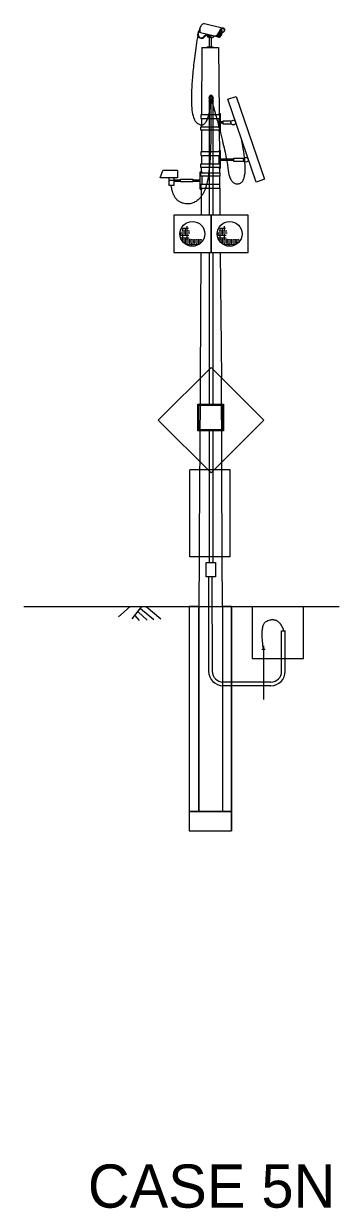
# Model space of a CAD drawing. Extents: x -7629 to -7300, y -744 to -669.
# Drawn here: x -7317.1 to -7300.2, y -742.6 to -679 of the extents above; entities that cross this region are included whole.
import ezdxf

# ---------------------------------------------------------------- set-up
doc = ezdxf.new("R2010")
doc.units = 0
doc.layers.add('es_DETAIL', color=7, linetype='Continuous')
doc.layers.add('rd_PROFILE-OG', color=7, linetype='Continuous')

msp = doc.modelspace()

# ---------------------------------------------------------------- linework, layer by layer
at = {"layer": 'es_DETAIL'}
for p, q in [((-7306.438, -679.242), (-7307.391, -679.001)), ((-7307.761, -679.589), (-7307.761, -679.591)), ((-7307.746, -679.588), (-7307.746, -679.589)), ((-7307.662, -679.351), (-7307.656, -679.346)), ((-7307.652, -679.362), (-7307.643, -679.356)), ((-7307.613, -679.467), (-7306.863, -679.657)), ((-7307.216, -679.582), (-7307.263, -679.597)), ((-7307.259, -679.611), (-7307.26, -679.611)), ((-7307.216, -679.597), (-7307.259, -679.611)), ((-7307.254, -679.625), (-7307.258, -679.626)), ((-7307.216, -679.613), (-7307.254, -679.625)), ((-7307.216, -679.568), (-7307.216, -679.622)), ((-7307.144, -679.627), (-7307.154, -679.627)), ((-7307.128, -679.63), (-7307.137, -679.63)), ((-7307.122, -679.646), (-7307.131, -679.646)), ((-7307.05, -679.61), (-7307.05, -679.653)), ((-7307.042, -679.612), (-7307.042, -679.653)), ((-7306.564, -679.654), (-7306.664, -679.596)), ((-7306.564, -679.654), (-7306.664, -679.596)), ((-7306.664, -679.596), (-7306.664, -679.596)), ((-7306.484, -679.452), (-7306.661, -679.555)), ((-7306.484, -679.452), (-7306.661, -679.555)), ((-7306.492, -679.515), (-7306.661, -679.613)), ((-7306.492, -679.515), (-7306.661, -679.613)), ((-7306.661, -679.555), (-7306.661, -679.555)), ((-7306.661, -679.613), (-7306.661, -679.613)), ((-7306.531, -679.614), (-7306.653, -679.544)), ((-7306.531, -679.614), (-7306.653, -679.544)), ((-7306.653, -679.544), (-7306.653, -679.544)), ((-7306.648, -679.537), (-7306.648, -679.65)), ((-7306.648, -679.537), (-7306.648, -679.65)), ((-7306.648, -679.537), (-7306.648, -679.537)), ((-7306.648, -679.65), (-7306.648, -679.65)), ((-7306.517, -679.588), (-7306.641, -679.66)), ((-7306.517, -679.588), (-7306.641, -679.66)), ((-7306.64, -679.485), (-7306.638, -679.49)), ((-7306.64, -679.485), (-7306.638, -679.49)), ((-7306.64, -679.485), (-7306.64, -679.485)), ((-7306.64, -679.485), (-7306.64, -679.485)), ((-7306.638, -679.49), (-7306.624, -679.489)), ((-7306.638, -679.49), (-7306.624, -679.489)), ((-7306.638, -679.49), (-7306.638, -679.49)), ((-7306.638, -679.49), (-7306.638, -679.49)), ((-7306.63, -679.509), (-7306.63, -679.509)), ((-7306.626, -679.508), (-7306.626, -679.508)), ((-7306.624, -679.489), (-7306.621, -679.494)), ((-7306.624, -679.489), (-7306.621, -679.494)), ((-7306.624, -679.489), (-7306.624, -679.489)), ((-7306.624, -679.489), (-7306.624, -679.489)), ((-7306.621, -679.494), (-7306.621, -679.494)), ((-7306.619, -679.504), (-7306.619, -679.504)), ((-7306.619, -679.504), (-7306.619, -679.504)), ((-7306.619, -679.504), (-7306.619, -679.504)), ((-7306.508, -679.569), (-7306.619, -679.505)), ((-7306.508, -679.569), (-7306.619, -679.505)), ((-7306.619, -679.505), (-7306.619, -679.505)), ((-7306.612, -679.499), (-7306.612, -679.499)), ((-7306.597, -679.464), (-7306.597, -679.675)), ((-7306.597, -679.464), (-7306.597, -679.675)), ((-7306.597, -679.464), (-7306.597, -679.464)), ((-7306.493, -679.52), (-7306.596, -679.46)), ((-7306.493, -679.52), (-7306.596, -679.46)), ((-7306.596, -679.46), (-7306.596, -679.46)), ((-7306.49, -679.397), (-7306.595, -679.458)), ((-7306.49, -679.397), (-7306.595, -679.458)), ((-7306.595, -679.458), (-7306.595, -679.458)), ((-7306.485, -679.466), (-7306.575, -679.414)), ((-7306.485, -679.466), (-7306.575, -679.414)), ((-7306.575, -679.414), (-7306.575, -679.414)), ((-7306.564, -679.654), (-7306.564, -679.654)), ((-7306.513, -679.352), (-7306.554, -679.376)), ((-7306.513, -679.352), (-7306.554, -679.376)), ((-7306.554, -679.376), (-7306.554, -679.376)), ((-7306.488, -679.405), (-7306.55, -679.37)), ((-7306.488, -679.405), (-7306.55, -679.37)), ((-7306.55, -679.37), (-7306.55, -679.37)), ((-7306.547, -679.365), (-7306.547, -679.635)), ((-7306.547, -679.365), (-7306.547, -679.635)), ((-7306.547, -679.365), (-7306.547, -679.365)), ((-7306.547, -679.635), (-7306.547, -679.635)), ((-7306.531, -679.614), (-7306.531, -679.614)), ((-7306.517, -679.588), (-7306.517, -679.588)), ((-7306.513, -679.352), (-7306.513, -679.352)), ((-7306.508, -679.569), (-7306.508, -679.569)), ((-7306.496, -679.38), (-7306.496, -679.532)), ((-7306.496, -679.38), (-7306.496, -679.532)), ((-7306.496, -679.38), (-7306.496, -679.38)), ((-7306.496, -679.532), (-7306.496, -679.532)), ((-7306.493, -679.52), (-7306.493, -679.52)), ((-7306.492, -679.515), (-7306.492, -679.515)), ((-7306.49, -679.397), (-7306.49, -679.397)), ((-7306.488, -679.405), (-7306.488, -679.405)), ((-7306.485, -679.466), (-7306.485, -679.466)), ((-7306.484, -679.452), (-7306.484, -679.452)), ((-7307.527, -680.277), (-7307.547, -683.89)), ((-7307.527, -680.267), (-7307.537, -681.966)), ((-7307.527, -680.277), (-7306.644, -680.277)), ((-7307.444, -679.735), (-7307.448, -679.739)), ((-7307.431, -679.743), (-7307.44, -679.752)), ((-7307.382, -680.277), (-7306.789, -680.277)), ((-7306.923, -680.25), (-7307.248, -680.25)), ((-7307.248, -680.25), (-7307.248, -680.277)), ((-7307.034, -679.753), (-7307.231, -679.722)), ((-7307.132, -679.659), (-7307.142, -679.659)), ((-7307.14, -679.736), (-7307.14, -680.25)), ((-7307.031, -679.752), (-7307.031, -680.25)), ((-7307.027, -679.752), (-7306.916, -679.721)), ((-7307.02, -679.741), (-7306.925, -679.716)), ((-7306.923, -680.25), (-7306.923, -680.277)), ((-7306.863, -679.657), (-7306.63, -679.716)), ((-7306.644, -680.277), (-7306.613, -683.837)), ((-7306.641, -679.66), (-7306.641, -679.66)), ((-7306.597, -679.675), (-7306.597, -679.675)), ((-7307.155, -683.139), (-7307.155, -683.154)), ((-7307.155, -683.139), (-7307.052, -683.139)), ((-7307.155, -683.154), (-7307.052, -683.154)), ((-7307.15, -682.964), (-7307.15, -682.98)), ((-7307.143, -682.93), (-7307.143, -682.939)), ((-7307.14, -683.01), (-7307.14, -683.139)), ((-7307.139, -683.154), (-7307.139, -683.295)), ((-7307.139, -683.295), (-7307.139, -689.277)), ((-7307.052, -683.139), (-7306.929, -683.139)), ((-7307.052, -683.154), (-7306.929, -683.154)), ((-7306.945, -683.154), (-7306.945, -689.277)), ((-7306.944, -683.009), (-7306.944, -683.139)), ((-7306.941, -682.93), (-7306.941, -682.937)), ((-7306.929, -683.139), (-7306.929, -683.154)), ((-7307.548, -684.078), (-7307.551, -684.527)), ((-7306.538, -683.837), (-7306.624, -683.837)), ((-7306.624, -683.837), (-7306.624, -683.887)), ((-7306.624, -684.078), (-7306.624, -684.527)), ((-7306.538, -684.769), (-7306.538, -683.837)), ((-7307.552, -684.716), (-7307.558, -685.881)), ((-7306.624, -684.717), (-7306.624, -684.769)), ((-7306.408, -684.265), (-7306.538, -684.265)), ((-7306.408, -684.341), (-7306.538, -684.341)), ((-7306.408, -684.237), (-7306.408, -684.369)), ((-7305.956, -684.237), (-7306.408, -684.237)), ((-7306.408, -684.369), (-7305.956, -684.369)), ((-7306.538, -684.769), (-7306.624, -684.769)), ((-7306.605, -684.769), (-7306.595, -685.828)), ((-7306.538, -685.828), (-7306.624, -685.828)), ((-7306.624, -685.828), (-7306.624, -685.878)), ((-7306.538, -686.76), (-7306.538, -685.828)), ((-7307.559, -686.07), (-7307.562, -686.519)), ((-7306.624, -686.07), (-7306.624, -686.519)), ((-7305.829, -686.264), (-7306.538, -686.264)), ((-7305.829, -686.34), (-7306.538, -686.34)), ((-7305.275, -686.236), (-7305.829, -686.236)), ((-7305.829, -686.236), (-7305.829, -686.368)), ((-7305.829, -686.368), (-7305.275, -686.368)), ((-7309.764, -687.279), (-7309.632, -686.882)), ((-7308.838, -687.279), (-7309.764, -687.279)), ((-7308.838, -686.882), (-7309.632, -686.882)), ((-7309.301, -687.28), (-7309.301, -687.676)), ((-7309.037, -687.28), (-7309.037, -687.676)), ((-7308.838, -686.882), (-7308.838, -687.279)), ((-7307.619, -687.876), (-7307.619, -686.944)), ((-7307.619, -686.944), (-7307.532, -686.944)), ((-7307.563, -686.707), (-7307.564, -686.944)), ((-7307.532, -686.944), (-7307.532, -686.994)), ((-7307.532, -687.186), (-7307.532, -687.635)), ((-7306.624, -686.708), (-7306.624, -686.76)), ((-7306.538, -686.76), (-7306.624, -686.76)), ((-7306.587, -686.76), (-7306.585, -686.997)), ((-7306.584, -687.186), (-7306.58, -687.635)), ((-7309.037, -687.411), (-7309.301, -687.411)), ((-7309.037, -687.676), (-7309.301, -687.676)), ((-7309.038, -687.373), (-7308.677, -687.373)), ((-7309.038, -687.449), (-7308.677, -687.449)), ((-7308.677, -687.477), (-7308.677, -687.345)), ((-7308.677, -687.345), (-7308.016, -687.345)), ((-7308.016, -687.477), (-7308.677, -687.477)), ((-7308.016, -687.345), (-7308.016, -687.477)), ((-7308.008, -687.373), (-7307.619, -687.373)), ((-7308.008, -687.449), (-7307.619, -687.449)), ((-7307.619, -687.876), (-7307.532, -687.876)), ((-7307.569, -687.876), (-7307.577, -689.277)), ((-7307.532, -687.824), (-7307.532, -687.876)), ((-7306.578, -687.823), (-7306.565, -689.277)), ((-7307.042, -689.277), (-7309.042, -689.277)), ((-7309.042, -689.277), (-7309.042, -691.277)), ((-7305.042, -689.277), (-7307.042, -689.277)), ((-7307.042, -689.277), (-7307.042, -691.277)), ((-7307.042, -691.277), (-7307.042, -689.277)), ((-7305.042, -691.277), (-7305.042, -689.277)), ((-7308.668, -690.22), (-7308.174, -690.22)), ((-7308.668, -690.354), (-7308.228, -690.354)), ((-7308.662, -690.329), (-7308.662, -690.219)), ((-7308.614, -690.113), (-7308.202, -690.113)), ((-7308.559, -689.98), (-7308.257, -689.98)), ((-7308.555, -690.115), (-7308.555, -689.978)), ((-7308.555, -690.599), (-7308.555, -690.297)), ((-7308.421, -690.358), (-7308.421, -690.029)), ((-7308.314, -690.117), (-7308.314, -689.869)), ((-7308.314, -690.599), (-7308.314, -690.297)), ((-7306.668, -690.22), (-7306.174, -690.22)), ((-7306.668, -690.354), (-7306.228, -690.354)), ((-7306.662, -690.329), (-7306.662, -690.219)), ((-7306.614, -690.113), (-7306.202, -690.113)), ((-7306.559, -689.98), (-7306.257, -689.98)), ((-7306.555, -690.115), (-7306.555, -689.978)), ((-7306.555, -690.599), (-7306.555, -690.297)), ((-7306.421, -690.358), (-7306.421, -690.029)), ((-7306.314, -690.117), (-7306.314, -689.869)), ((-7306.314, -690.599), (-7306.314, -690.297)), ((-7308.641, -690.488), (-7308.229, -690.488)), ((-7308.595, -690.595), (-7307.525, -690.595)), ((-7308.54, -690.702), (-7307.58, -690.702)), ((-7308.421, -690.785), (-7308.421, -690.538)), ((-7308.349, -690.836), (-7307.745, -690.836)), ((-7308.314, -690.864), (-7308.314, -690.781)), ((-7308.18, -690.84), (-7308.18, -690.538)), ((-7308.073, -690.918), (-7308.074, -690.78)), ((-7308.073, -690.595), (-7308.073, -690.568)), ((-7307.94, -690.839), (-7307.94, -690.565)), ((-7307.806, -690.595), (-7307.806, -690.568)), ((-7307.806, -690.864), (-7307.806, -690.781)), ((-7307.699, -690.812), (-7307.699, -690.565)), ((-7307.565, -690.595), (-7307.565, -690.568)), ((-7306.641, -690.488), (-7306.229, -690.488)), ((-7306.595, -690.595), (-7305.525, -690.595)), ((-7306.54, -690.702), (-7305.58, -690.702)), ((-7306.421, -690.785), (-7306.421, -690.538)), ((-7306.349, -690.836), (-7305.745, -690.836)), ((-7306.314, -690.864), (-7306.314, -690.781)), ((-7306.18, -690.84), (-7306.18, -690.538)), ((-7306.073, -690.918), (-7306.074, -690.78)), ((-7306.073, -690.595), (-7306.073, -690.568)), ((-7305.94, -690.839), (-7305.94, -690.565)), ((-7305.806, -690.595), (-7305.806, -690.568)), ((-7305.806, -690.864), (-7305.806, -690.781)), ((-7305.699, -690.812), (-7305.699, -690.565)), ((-7305.565, -690.595), (-7305.565, -690.568)), ((-7309.042, -691.277), (-7307.042, -691.277)), ((-7307.588, -691.277), (-7307.626, -698.033)), ((-7307.139, -691.277), (-7307.139, -697.546)), ((-7307.042, -691.277), (-7305.042, -691.277)), ((-7306.945, -691.277), (-7306.945, -697.546)), ((-7306.548, -691.277), (-7306.489, -698.002)), ((-7307.042, -697.449), (-7309.87, -700.277)), ((-7304.214, -700.277), (-7307.042, -697.449)), ((-7307.626, -698.033), (-7307.651, -702.497)), ((-7307.139, -697.546), (-7307.139, -699.411)), ((-7306.945, -697.546), (-7306.945, -699.411)), ((-7306.464, -702.528), (-7306.489, -698.002)), ((-7307.042, -703.106), (-7309.87, -700.277)), ((-7304.214, -700.277), (-7307.042, -703.106)), ((-7307.139, -700.855), (-7307.139, -707.63)), ((-7306.945, -700.855), (-7306.945, -707.63)), ((-7307.651, -702.497), (-7307.653, -702.944)), ((-7306.462, -702.944), (-7306.464, -702.528)), ((-7306.02, -702.944), (-7308.187, -702.944)), ((-7308.187, -707.611), (-7308.187, -702.944)), ((-7307.653, -702.944), (-7307.679, -707.611)), ((-7306.436, -707.611), (-7306.462, -702.944)), ((-7306.02, -707.611), (-7306.02, -702.944)), ((-7306.02, -707.611), (-7308.187, -707.611)), ((-7307.679, -707.611), (-7307.694, -710.277)), ((-7306.421, -710.277), (-7306.436, -707.611)), ((-7307.139, -707.63), (-7307.139, -707.91)), ((-7306.945, -707.63), (-7306.945, -707.91)), ((-7307.184, -708.681), (-7307.175, -713.755)), ((-7306.991, -708.681), (-7306.981, -713.755)), ((-7317.095, -710.277), (-7300.159, -710.277)), ((-7308.222, -710.277), (-7308.222, -712.086)), ((-7308.222, -710.277), (-7308.222, -722.308)), ((-7307.694, -710.273), (-7307.694, -721.277)), ((-7306.424, -710.277), (-7306.424, -721.281)), ((-7305.954, -710.277), (-7305.954, -712.086)), ((-7305.948, -710.277), (-7305.948, -722.308)), ((-7304.828, -710.277), (-7304.828, -713.068)), ((-7302.085, -713.068), (-7302.085, -710.277)), ((-7303.253, -713.755), (-7303.253, -711.588)), ((-7303.253, -711.588), (-7303.059, -711.588)), ((-7303.059, -713.755), (-7303.059, -711.588)), ((-7304.323, -712.558), (-7304.13, -712.558)), ((-7304.224, -712.393), (-7304.224, -715.271)), ((-7304.828, -713.068), (-7302.085, -713.068)), ((-7303.833, -714.335), (-7306.391, -714.335)), ((-7303.833, -714.528), (-7306.391, -714.528)), ((-7308.216, -718.326), (-7308.216, -722.308)), ((-7308.216, -721.277), (-7305.948, -721.277)), ((-7308.216, -721.277), (-7305.948, -721.278)), ((-7307.803, -721.277), (-7306.36, -721.277)), ((-7308.222, -722.308), (-7305.948, -722.308)), ((-7308.216, -722.308), (-7305.948, -722.308))]:
    msp.add_line(p, q, dxfattribs=at)
for points in [[(-7307.159, -679.657), (-7307.165, -679.641), (-7307.154, -679.627), (-7307.137, -679.63), (-7307.131, -679.646), (-7307.142, -679.659)], [(-7306.143, -683.057), (-7305.695, -682.904), (-7304.172, -687.344), (-7304.62, -687.498)], [(-7307.596, -684.078), (-7306.566, -684.078), (-7306.566, -683.89), (-7307.596, -683.89)], [(-7307.596, -684.527), (-7306.566, -684.527), (-7306.566, -684.716), (-7307.596, -684.716)], [(-7307.596, -686.07), (-7306.566, -686.07), (-7306.566, -685.881), (-7307.596, -685.881)], [(-7307.596, -686.519), (-7306.566, -686.519), (-7306.566, -686.707), (-7307.596, -686.707)], [(-7306.561, -687.186), (-7307.59, -687.186), (-7307.59, -686.997), (-7306.561, -686.997)], [(-7306.561, -687.635), (-7307.59, -687.635), (-7307.59, -687.823), (-7306.561, -687.823)], [(-7307.742, -699.411), (-7306.371, -699.411), (-7306.371, -700.855), (-7307.742, -700.855)], [(-7307.688, -699.471), (-7306.425, -699.471), (-7306.425, -700.804), (-7307.688, -700.804)], [(-7307.304, -707.914), (-7306.8, -707.914), (-7306.8, -708.681), (-7307.304, -708.681)], [(-7308.216, -721.278), (-7307.694, -721.278), (-7307.694, -710.273), (-7308.216, -710.273)], [(-7306.421, -710.277), (-7306.421, -721.278), (-7305.948, -721.278), (-7305.948, -710.277)]]:
    msp.add_lwpolyline(points, close=True, dxfattribs=at)
for points in [[(-7307.144, -679.627), (-7307.128, -679.63), (-7307.122, -679.646), (-7307.132, -679.659)], [(-7308.216, -721.277), (-7308.216, -722.308), (-7305.948, -722.308), (-7305.948, -721.277), (-7306.36, -721.277), (-7307.803, -721.277), (-7308.216, -721.277)]]:
    msp.add_lwpolyline(points, dxfattribs=at)
for centre, radius in [((-7305.849, -684.303), 0.126), ((-7305.168, -686.302), 0.126), ((-7308.042, -690.277), 0.667), ((-7306.042, -690.277), 0.667)]:
    msp.add_circle(centre, radius, dxfattribs=at)
for centre, radius, start, end in [((-7307.374, -679.211), 0.221, 110.75751, 135.07954), ((-7307.416, -679.101), 0.103, 74.86625, 110.75751), ((-7307.487, -679.563), 0.275, 129.46042, 185.75297), ((-7307.554, -679.58), 0.207, 182.6042, 303.62159), ((-7307.487, -679.563), 0.26, 129.46042, 185.75297), ((-7307.554, -679.58), 0.191, 182.6042, 303.62159), ((-7307.487, -679.563), 0.246, 129.46042, 185.75297), ((-7307.554, -679.58), 0.177, 182.6042, 303.62159), ((-7307.523, -679.332), 0.143, 141.85967, 182.48001), ((-7307.664, -679.339), 0.00214, 112.18798, 167.1334), ((-7307.664, -679.339), 0.00214, 167.1334, 222.07881), ((-7307.653, -679.329), 0.017, 222.07881, 240.92827), ((-7307.658, -679.353), 0.017, 93.33853, 112.18798), ((-7307.643, -679.311), 0.0375, 240.92827, 250.26914), ((-7307.657, -679.374), 0.0375, 83.99766, 93.33853), ((-7307.632, -679.281), 0.0694, 250.26914, 257.1334), ((-7307.66, -679.405), 0.0694, 77.1334, 83.99766), ((-7307.632, -679.281), 0.0694, 257.1334, 260.97564), ((-7307.66, -679.405), 0.0694, 75.09581, 77.1334), ((-7306.256, -679.396), 1.388, 173.88478, 181.3601), ((-7307.603, -679.428), 0.0405, 181.3601, 255.80243), ((-7307.126, -679.386), 0.528, 151.52801, 164.86625), ((-7307.589, -679.283), 0.0607, 137.55051, 138.88906), ((-7307.284, -679.3), 0.348, 135.07954, 151.52801), ((-7307.211, -679.884), 0.292, 100.34994, 147.42504), ((-7307.211, -679.884), 0.277, 100.34994, 147.42504), ((-7307.211, -679.884), 0.262, 100.34994, 147.42504), ((-7307.065, -679.726), 0.166, 151.56779, 178.46159), ((-7307.163, -679.622), 0.0536, 179.65627, 187.4436), ((-7307.145, -679.619), 0.0708, 187.4436, 211.47201), ((-7307.103, -679.644), 0.0536, 339.74112, 350.03917), ((-7307.095, -679.644), 0.0536, 339.74112, 350.03917), ((-7307.077, -679.726), 0.166, 10.1204, 31.84722), ((-7307.069, -679.722), 0.166, 6.35608, 29.06964), ((-7306.921, -679.34), 0.333, 288.226, 333.37189), ((-7306.921, -679.34), 0.338, 289.92233, 319.34682), ((-7306.46, -679.57), 0.246, 185.12699, 194.65296), ((-7306.547, -679.593), 0.156, 194.65296, 218.97499), ((-7306.46, -679.57), 0.206, 176.99619, 194.65296), ((-7306.921, -679.34), 0.338, 319.34682, 329.80252), ((-7306.547, -679.593), 0.116, 194.65296, 218.97499), ((-7306.921, -679.34), 0.317, 332.65122, 336.7605), ((-7306.63, -679.495), 0.0141, 320.36009, 136.24532), ((-7306.63, -679.495), 0.0141, 320.36009, 136.24532), ((-7306.116, -679.642), 0.543, 151.52801, 161.12953), ((-7306.921, -679.34), 0.338, 329.80252, 332.71435), ((-7306.634, -679.481), 0.0285, 279.32173, 320.77445), ((-7306.634, -679.481), 0.0285, 279.32173, 320.77445), ((-7306.63, -679.494), 0.0152, 285.34889, 316.74789), ((-7306.63, -679.494), 0.0152, 285.34889, 316.74789), ((-7306.921, -679.34), 0.348, 332.68437, 336.7605), ((-7306.116, -679.642), 0.513, 151.52801, 161.12953), ((-7306.641, -679.568), 0.116, 290.75751, 315.07954), ((-7306.274, -679.556), 0.363, 135.07954, 151.52801), ((-7306.274, -679.556), 0.333, 139.83203, 151.52801), ((-7306.705, -679.504), 0.206, 315.07954, 331.52801), ((-7306.364, -679.466), 0.236, 110.75751, 135.07954), ((-7306.705, -679.504), 0.246, 315.07954, 331.52801), ((-7306.274, -679.556), 0.333, 135.07954, 139.83202), ((-7306.538, -679.372), 0.0325, 38.97499, 73.3871), ((-7306.817, -679.444), 0.333, 331.52801, 344.86625), ((-7306.603, -679.425), 0.116, 14.65296, 38.97499), ((-7306.364, -679.466), 0.205, 110.75751, 135.07954), ((-7306.538, -679.372), 0.073, 38.97499, 57.75106), ((-7306.817, -679.444), 0.333, 344.86625, 358.20449), ((-7306.69, -679.448), 0.206, 358.20449, 14.65296), ((-7306.817, -679.444), 0.373, 331.52801, 344.86625), ((-7306.603, -679.425), 0.156, 14.65296, 38.97499), ((-7306.817, -679.444), 0.373, 344.86625, 358.20449), ((-7306.69, -679.448), 0.246, 358.20449, 14.65296), ((-7306.406, -679.356), 0.119, 74.86625, 110.75751), ((-7306.453, -679.318), 0.152, 273.38726, 353.56454), ((-7306.406, -679.356), 0.0879, 74.86625, 110.75751), ((-7306.406, -679.356), 0.0879, 38.97499, 74.86625), ((-7306.406, -679.356), 0.119, 38.97499, 74.86625), ((-7306.498, -679.43), 0.205, 27.67693, 38.97499), ((-7306.309, -679.314), 0.0215, 252.00063, 343.35322), ((-7306.498, -679.43), 0.236, 27.67693, 38.97499), ((-7307.132, -679.611), 0.0869, 211.47201, 231.6456), ((-7307.119, -679.595), 0.108, 231.6456, 249.74112), ((-7307.119, -679.595), 0.108, 249.74111, 267.83663), ((-7307.12, -679.616), 0.0869, 267.83663, 288.01023), ((-7307.111, -679.595), 0.108, 264.08129, 267.83663), ((-7307.112, -679.616), 0.0869, 267.83663, 288.01023), ((-7307.115, -679.631), 0.0708, 288.01023, 312.03863), ((-7307.107, -679.631), 0.0708, 288.01023, 312.03863), ((-7307.103, -679.644), 0.0536, 312.03863, 339.74112), ((-7307.212, -679.761), 0.166, 7.94406, 26.46528), ((-7307.095, -679.644), 0.0536, 312.03863, 339.74112), ((-7307.204, -679.757), 0.166, 9.97395, 27.31576), ((-7307.031, -679.736), 0.0162, 187.94406, 285.24085), ((-7307.024, -679.726), 0.0162, 189.97395, 285.24085), ((-7306.929, -679.7), 0.0162, 285.24085, 10.1204), ((-7306.92, -679.706), 0.0162, 285.24085, 6.35608), ((-7306.843, -679.579), 0.0809, 255.80243, 288.226), ((-7306.834, -679.581), 0.0809, 255.80243, 289.92233), ((-7306.612, -679.645), 0.073, 218.97499, 254.86625), ((-7306.612, -679.645), 0.0325, 218.97499, 254.86625), ((-7306.612, -679.645), 0.073, 254.86625, 290.75751), ((-7306.612, -679.645), 0.0325, 254.86625, 290.75751), ((-7306.641, -679.568), 0.156, 290.75751, 315.07954), ((-7307.042, -682.93), 0.101, 0, 180.00004), ((-7306.396, -713.75), 0.778, 180.36456, 270.36456), ((-7306.396, -713.75), 0.585, 180.48505, 270.48505), ((-7303.833, -713.755), 0.773, 270, 0), ((-7303.833, -713.755), 0.58, 270, 0)]:
    msp.add_arc(centre, radius, start, end, dxfattribs=at)
msp.add_ellipse((-7307.042, -682.977), major_axis=(-0.108, -0.002), ratio=0.712832, dxfattribs=at)
msp.add_ellipse((-7307.042, -682.965), major_axis=(-0.108, -0.002), ratio=0.712832, start_param=3.097514, end_param=6.239106, dxfattribs=at)
for points, degree in [([(-7307.057, -682.947), (-7307.187, -684.86), (-7308.403, -683.794), (-7307.712, -679.448)], 2), ([(-7307.057, -682.947), (-7306.986, -686.808), (-7307.646, -688.71), (-7309.062, -688.623), (-7309.178, -687.676)], 2), ([(-7306.945, -682.976), (-7306.945, -682.976), (-7306.945, -682.976), (-7306.945, -682.959), (-7306.955, -682.943), (-7306.991, -682.918), (-7307.017, -682.91), (-7307.069, -682.911), (-7307.095, -682.919), (-7307.13, -682.945), (-7307.139, -682.962), (-7307.139, -682.978)], 3), ([(-7306.945, -682.976), (-7306.945, -682.978), (-7306.945, -682.98), (-7306.945, -682.997), (-7306.955, -683.014), (-7306.991, -683.039), (-7307.017, -683.046), (-7307.069, -683.045), (-7307.095, -683.037), (-7307.13, -683.011), (-7307.139, -682.994), (-7307.139, -682.978)], 3), ([(-7307.057, -682.947), (-7306.235, -685.832), (-7306.035, -687.71), (-7304.983, -687.434), (-7305.382, -685.277)], 2), ([(-7304.226, -712.558), (-7304.439, -711.214), (-7303.646, -710.884), (-7303.183, -711.345), (-7303.156, -711.588)], 2)]:
    msp.add_open_spline(points, degree=degree, dxfattribs=at)
at = {"layer": 'rd_PROFILE-OG'}
for p, q in [((-7311.376, -710.276), (-7312.009, -710.84)), ((-7312.009, -710.277), (-7307.565, -710.277)), ((-7310.775, -710.28), (-7311.297, -710.945)), ((-7311.131, -710.754), (-7310.902, -711.035)), ((-7310.957, -710.563), (-7310.469, -711.008)), ((-7310.826, -710.38), (-7310.111, -710.969)), ((-7310.531, -710.283), (-7309.73, -710.942))]:
    msp.add_line(p, q, dxfattribs=at)

# ---------------------------------------------------------------- texts
at = {"layer": 'es_DETAIL'}
msp.add_text('CASE 5N', height=2.3199, dxfattribs=at).set_placement((-7313.649, -742.543))

doc.saveas('drawing.dxf')
